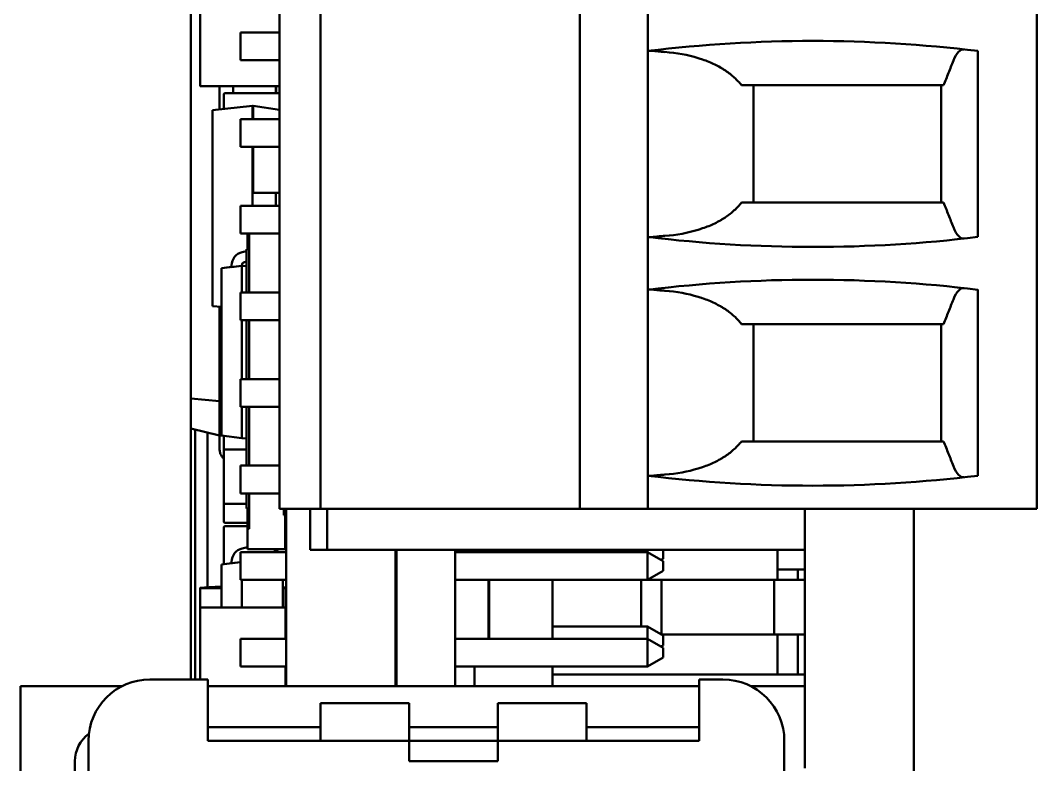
# Model space of a CAD drawing. Header units: millimetres. Extents: x 3118 to 4801, y 919 to 1849.
# Drawn here: x 3464.96 to 3479.86, y 1563.78 to 1574.69 of the extents above; entities that cross this region are included whole.
import ezdxf

# ---------------------------------------------------------------- set-up
doc = ezdxf.new("R2010")
doc.units = ezdxf.units.MM
doc.header["$LTSCALE"] = 1.8
doc.layers.add('외형선(ISO)', color=7, linetype='Continuous', lineweight=50)

msp = doc.modelspace()

# ---------------------------------------------------------------- linework, layer by layer
at = {"layer": '외형선(ISO)'}
for p, q in [((3468.76, 1567.527), (3468.76, 1581.727)), ((3469.36, 1567.527), (3469.36, 1581.727)), ((3473.16, 1567.527), (3473.16, 1581.727)), ((3474.16, 1581.727), (3474.16, 1567.527)), ((3479.86, 1581.727), (3479.86, 1567.527)), ((3467.46, 1581.527), (3467.46, 1565.027)), ((3467.595, 1574.968), (3467.595, 1573.728)), ((3468.76, 1574.511), (3468.186, 1574.511)), ((3468.186, 1574.511), (3468.76, 1574.511)), ((3468.186, 1574.511), (3468.186, 1574.105)), ((3468.186, 1574.511), (3468.186, 1574.511)), ((3468.186, 1574.511), (3468.76, 1574.511)), ((3468.76, 1574.511), (3468.186, 1574.511)), ((3468.186, 1574.511), (3468.186, 1574.511)), ((3468.186, 1574.511), (3468.186, 1574.511)), ((3478.995, 1574.241), (3478.995, 1571.514)), ((3468.76, 1574.105), (3468.186, 1574.105)), ((3468.76, 1573.723), (3467.6, 1573.723)), ((3467.881, 1573.723), (3467.881, 1573.384)), ((3467.945, 1573.607), (3467.945, 1573.607)), ((3467.945, 1573.391), (3467.945, 1573.607)), ((3468.76, 1573.623), (3467.961, 1573.623)), ((3467.961, 1573.623), (3468.76, 1573.623)), ((3467.961, 1573.623), (3467.961, 1573.623)), ((3468.76, 1573.623), (3467.961, 1573.623)), ((3467.961, 1573.623), (3467.961, 1573.623)), ((3468.081, 1573.723), (3468.081, 1573.623)), ((3468.706, 1573.723), (3468.706, 1573.623)), ((3468.708, 1573.623), (3468.708, 1573.723)), ((3475.71, 1572.017), (3475.71, 1573.737)), ((3478.46, 1572.017), (3478.46, 1573.737)), ((3467.777, 1573.373), (3468.361, 1573.437)), ((3468.361, 1573.437), (3467.777, 1573.372)), ((3467.777, 1573.372), (3467.777, 1573.373)), ((3467.777, 1570.501), (3467.777, 1573.372)), ((3468.374, 1573.437), (3468.361, 1573.437)), ((3468.361, 1573.437), (3468.361, 1573.241)), ((3468.361, 1573.437), (3468.374, 1573.437)), ((3468.361, 1573.437), (3468.361, 1573.437)), ((3468.374, 1573.437), (3468.76, 1573.377)), ((3468.374, 1573.437), (3468.374, 1573.241)), ((3468.374, 1573.437), (3468.374, 1573.437)), ((3468.76, 1573.377), (3468.374, 1573.437)), ((3468.76, 1573.241), (3468.186, 1573.241)), ((3468.186, 1573.241), (3468.76, 1573.241)), ((3468.186, 1573.241), (3468.186, 1572.835)), ((3468.186, 1573.241), (3468.186, 1573.241)), ((3468.186, 1573.241), (3468.76, 1573.241)), ((3468.76, 1573.241), (3468.186, 1573.241)), ((3468.186, 1573.241), (3468.186, 1573.241)), ((3468.186, 1573.241), (3468.186, 1573.241)), ((3468.76, 1572.835), (3468.186, 1572.835)), ((3468.361, 1572.835), (3468.361, 1572.162)), ((3468.374, 1572.835), (3468.374, 1572.162)), ((3468.374, 1572.162), (3468.361, 1572.162)), ((3468.361, 1571.971), (3468.361, 1572.162)), ((3468.511, 1572.162), (3468.374, 1572.162)), ((3468.76, 1572.162), (3468.707, 1572.162)), ((3468.707, 1571.971), (3468.707, 1572.162)), ((3468.76, 1571.971), (3468.186, 1571.971)), ((3468.186, 1571.971), (3468.76, 1571.971)), ((3468.186, 1571.971), (3468.186, 1571.565)), ((3468.186, 1571.971), (3468.186, 1571.971)), ((3468.186, 1571.971), (3468.76, 1571.971)), ((3468.76, 1571.971), (3468.186, 1571.971)), ((3468.186, 1571.971), (3468.186, 1571.971)), ((3468.186, 1571.971), (3468.186, 1571.971)), ((3468.76, 1571.565), (3468.186, 1571.565)), ((3468.292, 1571.565), (3468.292, 1571.335)), ((3468.312, 1571.335), (3468.312, 1571.565)), ((3468.213, 1571.292), (3468.277, 1571.306)), ((3468.213, 1571.292), (3468.277, 1571.306)), ((3468.213, 1571.292), (3468.277, 1571.306)), ((3468.213, 1571.291), (3468.277, 1571.305)), ((3468.213, 1571.291), (3468.277, 1571.305)), ((3468.213, 1571.291), (3468.277, 1571.305)), ((3468.213, 1571.291), (3468.277, 1571.305)), ((3468.213, 1571.291), (3468.277, 1571.305)), ((3468.277, 1571.335), (3468.292, 1571.335)), ((3468.312, 1571.335), (3468.277, 1571.335)), ((3468.277, 1571.335), (3468.277, 1570.701)), ((3468.277, 1571.335), (3468.277, 1571.335)), ((3468.292, 1571.335), (3468.312, 1571.335)), ((3468.312, 1570.701), (3468.312, 1571.335)), ((3467.907, 1571.055), (3468.207, 1571.092)), ((3467.907, 1571.055), (3468.057, 1571.074)), ((3468.057, 1571.096), (3468.057, 1571.096)), ((3468.057, 1571.073), (3468.057, 1571.096)), ((3468.057, 1571.096), (3468.057, 1571.096)), ((3468.057, 1571.096), (3468.057, 1571.096)), ((3468.057, 1571.096), (3468.057, 1571.096)), ((3468.057, 1571.096), (3468.057, 1571.096)), ((3468.057, 1571.096), (3468.057, 1571.096)), ((3468.057, 1571.096), (3468.057, 1571.096)), ((3468.057, 1571.073), (3468.207, 1571.092)), ((3468.207, 1571.092), (3468.207, 1571.096)), ((3468.207, 1571.092), (3468.207, 1571.092)), ((3468.277, 1571.084), (3468.207, 1571.092)), ((3468.277, 1571.083), (3468.207, 1571.092)), ((3468.207, 1571.092), (3468.207, 1570.701)), ((3468.246, 1571.145), (3468.277, 1571.152)), ((3467.907, 1568.602), (3467.907, 1571.055)), ((3467.907, 1571.055), (3467.907, 1571.055)), ((3468.76, 1570.701), (3468.186, 1570.701)), ((3468.186, 1570.701), (3468.76, 1570.701)), ((3468.186, 1570.701), (3468.186, 1570.295)), ((3468.186, 1570.701), (3468.186, 1570.701)), ((3468.186, 1570.701), (3468.76, 1570.701)), ((3468.76, 1570.701), (3468.186, 1570.701)), ((3468.186, 1570.701), (3468.186, 1570.701)), ((3468.186, 1570.701), (3468.186, 1570.701)), ((3478.995, 1570.741), (3478.995, 1568.014)), ((3467.777, 1570.501), (3467.907, 1570.487)), ((3467.881, 1570.49), (3467.881, 1570.481)), ((3467.881, 1570.23), (3467.881, 1570.48)), ((3467.884, 1570.487), (3467.884, 1570.488)), ((3467.881, 1570.229), (3467.881, 1569.981)), ((3468.76, 1570.295), (3468.186, 1570.295)), ((3468.207, 1570.295), (3468.207, 1569.431)), ((3468.277, 1570.295), (3468.277, 1569.431)), ((3468.312, 1569.431), (3468.312, 1570.295)), ((3475.71, 1568.517), (3475.71, 1570.237)), ((3478.46, 1568.517), (3478.46, 1570.237)), ((3467.881, 1569.73), (3467.881, 1569.98)), ((3467.884, 1569.987), (3467.884, 1569.988)), ((3467.881, 1569.729), (3467.881, 1569.105)), ((3468.76, 1569.431), (3468.186, 1569.431)), ((3468.186, 1569.431), (3468.76, 1569.431)), ((3468.186, 1569.431), (3468.186, 1569.025)), ((3468.186, 1569.431), (3468.186, 1569.431)), ((3468.186, 1569.431), (3468.76, 1569.431)), ((3468.76, 1569.431), (3468.186, 1569.431)), ((3468.186, 1569.431), (3468.186, 1569.431)), ((3468.186, 1569.431), (3468.186, 1569.431)), ((3467.881, 1569.105), (3467.46, 1569.147)), ((3467.881, 1569.105), (3467.881, 1568.605)), ((3467.907, 1569.105), (3467.881, 1569.105)), ((3468.76, 1569.025), (3468.186, 1569.025)), ((3468.207, 1569.025), (3468.207, 1568.565)), ((3468.277, 1569.025), (3468.277, 1568.161)), ((3468.312, 1568.161), (3468.312, 1569.025)), ((3467.881, 1568.605), (3467.46, 1568.707)), ((3467.523, 1568.692), (3467.523, 1565.027)), ((3467.703, 1566.376), (3467.703, 1568.648)), ((3467.881, 1568.605), (3467.907, 1568.605)), ((3467.881, 1568.405), (3467.881, 1568.605)), ((3468.207, 1568.565), (3467.907, 1568.602)), ((3467.945, 1568.384), (3467.945, 1568.598)), ((3468.207, 1568.565), (3468.277, 1568.557)), ((3467.945, 1568.384), (3467.945, 1568.384)), ((3467.945, 1567.616), (3467.945, 1568.384)), ((3468.277, 1568.4), (3467.961, 1568.4)), ((3467.961, 1568.4), (3468.277, 1568.4)), ((3467.961, 1568.4), (3467.961, 1568.4)), ((3468.277, 1568.4), (3467.961, 1568.4)), ((3467.961, 1568.4), (3467.961, 1568.4)), ((3468.76, 1568.161), (3468.186, 1568.161)), ((3468.186, 1568.161), (3468.76, 1568.161)), ((3468.186, 1568.161), (3468.186, 1567.755)), ((3468.186, 1568.161), (3468.186, 1568.161)), ((3468.186, 1568.161), (3468.76, 1568.161)), ((3468.76, 1568.161), (3468.186, 1568.161)), ((3468.186, 1568.161), (3468.186, 1568.161)), ((3468.186, 1568.161), (3468.186, 1568.161)), ((3468.76, 1567.755), (3468.186, 1567.755)), ((3468.277, 1567.755), (3468.277, 1567.535)), ((3468.312, 1567.535), (3468.312, 1567.755)), ((3467.945, 1567.339), (3467.945, 1567.616)), ((3467.961, 1567.6), (3468.277, 1567.6)), ((3468.277, 1567.535), (3468.312, 1567.535)), ((3468.292, 1567.235), (3468.292, 1567.535)), ((3468.312, 1567.235), (3468.312, 1567.535)), ((3468.76, 1567.527), (3469.06, 1567.527)), ((3468.822, 1567.527), (3468.822, 1567.435)), ((3468.857, 1564.927), (3468.857, 1567.527)), ((3469.06, 1567.527), (3469.36, 1567.527)), ((3469.21, 1566.927), (3469.21, 1567.527)), ((3469.36, 1567.527), (3473.16, 1567.527)), ((3469.46, 1566.927), (3469.46, 1567.527)), ((3473.16, 1567.527), (3473.66, 1567.527)), ((3473.66, 1567.527), (3473.86, 1567.527)), ((3473.86, 1567.527), (3474.16, 1567.527)), ((3474.16, 1567.527), (3479.86, 1567.527)), ((3476.46, 1567.527), (3476.46, 1566.927)), ((3478.06, 1567.527), (3478.06, 1550.527)), ((3468.842, 1567.435), (3468.822, 1567.435)), ((3468.842, 1567.435), (3468.822, 1567.435)), ((3468.842, 1567.435), (3468.842, 1567.435)), ((3468.842, 1567.435), (3468.842, 1566.935)), ((3467.945, 1567.258), (3467.945, 1567.258)), ((3467.945, 1566.717), (3467.945, 1567.258)), ((3468.292, 1567.323), (3467.961, 1567.323)), ((3468.292, 1567.274), (3467.961, 1567.274)), ((3467.961, 1567.274), (3468.292, 1567.274)), ((3467.961, 1567.274), (3467.961, 1567.274)), ((3468.292, 1567.274), (3467.961, 1567.274)), ((3467.961, 1567.274), (3467.961, 1567.274)), ((3468.292, 1567.235), (3468.312, 1567.235)), ((3468.292, 1567.235), (3468.292, 1566.935)), ((3468.292, 1567.235), (3468.312, 1567.235)), ((3468.292, 1567.235), (3468.292, 1567.235)), ((3468.842, 1567.327), (3468.857, 1567.325)), ((3468.842, 1567.327), (3468.857, 1567.325)), ((3468.842, 1567.327), (3468.857, 1567.325)), ((3468.842, 1567.327), (3468.857, 1567.325)), ((3468.842, 1567.327), (3468.857, 1567.325)), ((3468.842, 1567.327), (3468.857, 1567.325)), ((3468.842, 1567.327), (3468.857, 1567.325)), ((3468.842, 1567.327), (3468.857, 1567.325)), ((3468.842, 1567.216), (3468.857, 1567.325)), ((3468.857, 1567.325), (3468.857, 1567.325)), ((3468.857, 1567.325), (3468.857, 1567.325)), ((3468.857, 1567.325), (3468.857, 1567.325)), ((3468.857, 1566.891), (3468.186, 1566.891)), ((3468.186, 1566.891), (3468.857, 1566.891)), ((3468.186, 1566.891), (3468.186, 1566.485)), ((3468.186, 1566.891), (3468.186, 1566.891)), ((3468.186, 1566.891), (3468.857, 1566.891)), ((3468.857, 1566.891), (3468.186, 1566.891)), ((3468.186, 1566.891), (3468.186, 1566.891)), ((3468.186, 1566.891), (3468.186, 1566.891)), ((3468.213, 1566.948), (3468.292, 1566.966)), ((3468.213, 1566.948), (3468.292, 1566.966)), ((3468.213, 1566.948), (3468.292, 1566.965)), ((3468.213, 1566.948), (3468.292, 1566.965)), ((3468.213, 1566.948), (3468.292, 1566.965)), ((3468.213, 1566.948), (3468.292, 1566.965)), ((3468.213, 1566.948), (3468.292, 1566.965)), ((3468.213, 1566.948), (3468.292, 1566.965)), ((3468.292, 1566.935), (3468.842, 1566.935)), ((3468.651, 1566.891), (3468.665, 1566.895)), ((3469.21, 1566.927), (3469.46, 1566.927)), ((3469.46, 1566.927), (3469.56, 1566.927)), ((3469.56, 1566.927), (3476.46, 1566.927)), ((3470.46, 1564.927), (3470.46, 1566.927)), ((3470.472, 1566.891), (3470.46, 1566.891)), ((3470.46, 1566.891), (3470.472, 1566.891)), ((3470.46, 1566.891), (3470.472, 1566.891)), ((3470.472, 1566.891), (3470.46, 1566.891)), ((3470.472, 1566.927), (3470.472, 1564.927)), ((3471.335, 1566.927), (3471.335, 1564.927)), ((3471.335, 1566.894), (3471.516, 1566.894)), ((3471.516, 1566.894), (3471.335, 1566.894)), ((3471.335, 1566.891), (3474.155, 1566.891)), ((3474.155, 1566.891), (3471.335, 1566.891)), ((3471.335, 1566.891), (3474.155, 1566.891)), ((3474.155, 1566.891), (3471.335, 1566.891)), ((3471.618, 1566.927), (3471.618, 1566.894)), ((3471.618, 1566.894), (3471.831, 1566.894)), ((3471.831, 1566.894), (3471.821, 1566.894)), ((3471.821, 1566.891), (3471.821, 1566.894)), ((3471.831, 1566.891), (3471.831, 1566.894)), ((3472.761, 1566.927), (3472.761, 1566.891)), ((3474.155, 1566.927), (3474.155, 1566.891)), ((3474.155, 1566.891), (3474.155, 1566.485)), ((3474.155, 1566.891), (3474.383, 1566.759)), ((3474.383, 1566.759), (3474.155, 1566.891)), ((3474.155, 1566.891), (3474.155, 1566.891)), ((3474.155, 1566.891), (3474.383, 1566.759)), ((3474.155, 1566.891), (3474.155, 1566.891)), ((3474.155, 1566.891), (3474.155, 1566.891)), ((3474.383, 1566.759), (3474.155, 1566.891)), ((3474.383, 1566.927), (3474.383, 1566.796)), ((3476.06, 1566.927), (3476.06, 1566.487)), ((3476.46, 1564.927), (3476.46, 1566.927)), ((3467.907, 1566.711), (3468.186, 1566.746)), ((3468.057, 1566.753), (3468.057, 1566.753)), ((3468.057, 1566.73), (3468.057, 1566.753)), ((3468.057, 1566.753), (3468.057, 1566.753)), ((3468.057, 1566.753), (3468.057, 1566.753)), ((3468.057, 1566.753), (3468.057, 1566.753)), ((3468.057, 1566.753), (3468.057, 1566.753)), ((3468.057, 1566.753), (3468.057, 1566.753)), ((3468.057, 1566.753), (3468.057, 1566.753)), ((3468.057, 1566.73), (3468.186, 1566.746)), ((3474.383, 1566.796), (3474.352, 1566.778)), ((3474.383, 1566.759), (3474.383, 1566.759)), ((3474.383, 1566.759), (3474.383, 1566.759)), ((3474.383, 1566.759), (3474.383, 1566.617)), ((3474.383, 1566.759), (3474.383, 1566.759)), ((3467.907, 1566.712), (3468.057, 1566.73)), ((3467.907, 1566.711), (3467.907, 1566.712)), ((3467.907, 1566.083), (3467.907, 1566.711)), ((3474.383, 1566.617), (3474.155, 1566.485)), ((3476.06, 1566.637), (3476.46, 1566.637)), ((3476.36, 1566.487), (3476.36, 1566.637)), ((3468.857, 1566.485), (3468.186, 1566.485)), ((3468.207, 1566.485), (3468.207, 1566.083)), ((3468.807, 1566.083), (3468.807, 1566.485)), ((3470.472, 1566.485), (3470.46, 1566.485)), ((3474.155, 1566.485), (3471.335, 1566.485)), ((3471.821, 1565.621), (3471.821, 1566.485)), ((3471.831, 1565.621), (3471.831, 1566.485)), ((3472.761, 1566.485), (3472.761, 1565.621)), ((3474.06, 1566.485), (3474.06, 1565.801)), ((3474.36, 1566.487), (3474.159, 1566.487)), ((3474.36, 1566.487), (3475.11, 1566.487)), ((3474.36, 1566.487), (3474.36, 1565.687)), ((3476.01, 1566.487), (3475.11, 1566.487)), ((3476.01, 1566.487), (3476.01, 1565.687)), ((3476.01, 1566.487), (3476.46, 1566.487)), ((3467.595, 1566.363), (3467.595, 1566.363)), ((3467.595, 1566.363), (3467.595, 1566.078)), ((3467.6, 1566.363), (3467.907, 1566.363)), ((3468.857, 1566.375), (3468.807, 1566.375)), ((3468.807, 1566.363), (3468.84, 1566.363)), ((3468.845, 1566.363), (3468.845, 1566.363)), ((3468.845, 1566.078), (3468.845, 1566.363)), ((3468.807, 1566.15), (3468.808, 1566.15)), ((3468.808, 1566.083), (3468.808, 1566.15)), ((3468.808, 1566.15), (3468.808, 1566.15)), ((3467.595, 1566.078), (3467.595, 1565.027)), ((3468.84, 1566.083), (3467.6, 1566.083)), ((3467.6, 1566.083), (3467.6, 1566.083)), ((3467.6, 1566.083), (3468.84, 1566.083)), ((3468.84, 1566.083), (3468.84, 1566.083)), ((3468.845, 1565.621), (3468.845, 1566.078)), ((3472.761, 1565.801), (3474.155, 1565.801)), ((3474.155, 1565.801), (3472.761, 1565.801)), ((3472.761, 1565.801), (3474.155, 1565.801)), ((3474.155, 1565.801), (3472.761, 1565.801)), ((3474.155, 1565.801), (3474.155, 1565.621)), ((3474.155, 1565.801), (3474.155, 1565.801)), ((3474.155, 1565.801), (3474.383, 1565.669)), ((3474.155, 1565.801), (3474.155, 1565.801)), ((3474.155, 1565.801), (3474.383, 1565.669)), ((3474.383, 1565.669), (3474.155, 1565.801)), ((3474.383, 1565.669), (3474.155, 1565.801)), ((3474.155, 1565.801), (3474.155, 1565.801)), ((3468.857, 1565.621), (3468.186, 1565.621)), ((3468.186, 1565.621), (3468.186, 1565.215)), ((3468.186, 1565.621), (3468.186, 1565.621)), ((3468.186, 1565.621), (3468.857, 1565.621)), ((3468.186, 1565.621), (3468.186, 1565.621)), ((3468.186, 1565.621), (3468.857, 1565.621)), ((3468.857, 1565.621), (3468.186, 1565.621)), ((3468.186, 1565.621), (3468.186, 1565.621)), ((3470.472, 1565.621), (3470.46, 1565.621)), ((3470.46, 1565.621), (3470.472, 1565.621)), ((3470.46, 1565.621), (3470.472, 1565.621)), ((3470.472, 1565.621), (3470.46, 1565.621)), ((3471.335, 1565.621), (3474.155, 1565.621)), ((3474.155, 1565.621), (3471.335, 1565.621)), ((3471.335, 1565.621), (3474.155, 1565.621)), ((3474.155, 1565.621), (3471.335, 1565.621)), ((3474.155, 1565.621), (3474.155, 1565.215)), ((3474.155, 1565.621), (3474.383, 1565.489)), ((3474.155, 1565.621), (3474.155, 1565.621)), ((3474.383, 1565.489), (3474.155, 1565.621)), ((3474.155, 1565.621), (3474.155, 1565.621)), ((3474.155, 1565.621), (3474.383, 1565.489)), ((3474.155, 1565.621), (3474.155, 1565.621)), ((3474.383, 1565.489), (3474.155, 1565.621)), ((3474.352, 1565.687), (3474.36, 1565.687)), ((3474.36, 1565.687), (3475.11, 1565.687)), ((3474.383, 1565.669), (3474.383, 1565.669)), ((3474.383, 1565.669), (3474.383, 1565.669)), ((3474.383, 1565.669), (3474.383, 1565.669)), ((3474.383, 1565.669), (3474.383, 1565.526)), ((3476.01, 1565.687), (3475.11, 1565.687)), ((3476.46, 1565.687), (3476.01, 1565.687)), ((3476.06, 1565.687), (3476.06, 1565.097)), ((3476.36, 1565.122), (3476.36, 1565.687)), ((3474.383, 1565.526), (3474.352, 1565.508)), ((3474.383, 1565.489), (3474.383, 1565.489)), ((3474.383, 1565.489), (3474.383, 1565.489)), ((3474.383, 1565.489), (3474.383, 1565.489)), ((3474.383, 1565.489), (3474.383, 1565.347)), ((3474.383, 1565.347), (3474.155, 1565.215)), ((3468.857, 1565.215), (3468.186, 1565.215)), ((3468.845, 1564.927), (3468.845, 1565.215)), ((3470.472, 1565.215), (3470.46, 1565.215)), ((3470.472, 1565.097), (3470.46, 1565.097)), ((3474.155, 1565.215), (3471.335, 1565.215)), ((3471.618, 1565.215), (3471.618, 1564.927)), ((3472.761, 1565.215), (3472.761, 1564.927)), ((3476.46, 1565.097), (3472.761, 1565.097)), ((3467.71, 1565.027), (3466.86, 1565.027)), ((3467.71, 1565.027), (3467.71, 1564.127)), ((3475.26, 1565.027), (3474.91, 1565.027)), ((3474.91, 1565.027), (3474.91, 1564.127)), ((3464.96, 1564.927), (3466.447, 1564.927)), ((3464.96, 1561.652), (3464.96, 1564.927)), ((3467.71, 1564.927), (3468.51, 1564.927)), ((3468.51, 1564.927), (3474.31, 1564.927)), ((3474.31, 1564.927), (3474.91, 1564.927)), ((3475.672, 1564.927), (3476.46, 1564.927)), ((3476.46, 1563.727), (3476.46, 1564.927)), ((3469.36, 1564.677), (3470.66, 1564.677)), ((3469.36, 1564.127), (3469.36, 1564.677)), ((3470.66, 1564.677), (3470.66, 1564.127)), ((3471.96, 1564.127), (3471.96, 1564.677)), ((3471.96, 1564.677), (3473.26, 1564.677)), ((3473.26, 1564.677), (3473.26, 1564.127)), ((3468.51, 1564.327), (3467.71, 1564.327)), ((3468.51, 1564.327), (3469.36, 1564.327)), ((3470.66, 1564.327), (3471.96, 1564.327)), ((3473.26, 1564.327), (3474.31, 1564.327)), ((3474.91, 1564.327), (3474.31, 1564.327)), ((3465.96, 1561.977), (3465.96, 1564.127)), ((3467.71, 1564.127), (3470.66, 1564.127)), ((3470.66, 1564.127), (3471.96, 1564.127)), ((3470.66, 1564.127), (3470.66, 1563.827)), ((3471.96, 1564.127), (3474.91, 1564.127)), ((3471.96, 1563.827), (3471.96, 1564.127)), ((3476.16, 1564.127), (3476.16, 1562.927)), ((3465.76, 1563.827), (3465.76, 1563.327)), ((3470.66, 1563.827), (3471.96, 1563.827))]:
    msp.add_line(p, q, dxfattribs=at)
for centre, radius, start, end in [((3476.58, 1554.387), 20, 83.062, 96.9498), ((3467.961, 1573.607), 0.016, 90, 180), ((3467.961, 1573.607), 0.016, 90, 180), ((3476.58, 1591.367), 20, 263.0502, 276.938), ((3468.257, 1571.096), 0.2, 102.5361, 180), ((3468.257, 1571.096), 0.2, 102.5361, 180), ((3468.257, 1571.096), 0.2, 102.5361, 180), ((3468.257, 1571.096), 0.2, 102.5361, 180), ((3468.257, 1571.096), 0.2, 102.5361, 180), ((3468.257, 1571.096), 0.2, 102.5361, 180), ((3468.257, 1571.096), 0.2, 102.5361, 180), ((3468.257, 1571.096), 0.2, 102.5361, 180), ((3468.257, 1571.096), 0.05, 102.5361, 180), ((3476.58, 1550.887), 20, 83.062, 96.9498), ((3467.891, 1570.48), 0.01, 134.6371, 179.9989), ((3467.891, 1569.98), 0.01, 134.6371, 179.9989), ((3467.961, 1568.384), 0.016, 90, 180), ((3467.961, 1568.384), 0.016, 90, 180), ((3476.58, 1587.867), 20, 263.0502, 276.938), ((3467.961, 1567.616), 0.016, 180, 270), ((3467.961, 1567.339), 0.016, 180, 270), ((3467.961, 1567.258), 0.016, 90, 180), ((3467.961, 1567.258), 0.016, 90, 180), ((3468.257, 1566.753), 0.2, 102.5361, 180), ((3468.257, 1566.753), 0.2, 102.5361, 180), ((3468.257, 1566.753), 0.2, 102.5361, 180), ((3468.257, 1566.753), 0.2, 102.5361, 180), ((3468.257, 1566.753), 0.2, 102.5361, 180), ((3468.257, 1566.753), 0.2, 102.5361, 180), ((3468.257, 1566.753), 0.2, 102.5361, 180), ((3468.257, 1566.753), 0.2, 102.5361, 180), ((3468.622, 1567.09), 0.2, 282.5361, 309.1219), ((3476.31, 1565.122), 0.05, 330, 0), ((3466.86, 1564.127), 0.9, 90, 180), ((3475.26, 1564.127), 0.9, 0, 90), ((3466.26, 1563.827), 0.5, 126.0029, 180)]:
    msp.add_arc(centre, radius, start, end, dxfattribs=at)
for centre, major_axis, ratio, start_param, end_param in [((3473.999, 1573.116), (-1.662, -0.285), 0.648616, 4.035739, 4.353534), ((3478.792, 1573.257), (-0.008, 1.007), 0.265469, 6.251531, 6.862917), ((3467.331, 1554.387), (-22.877, 0), 0.914642, 4.372426, 4.375396), ((3478.792, 1572.497), (-0.008, -1.007), 0.265469, 5.703454, 6.31484), ((3473.999, 1572.639), (-1.662, 0.285), 0.648616, 1.929651, 2.247447), ((3467.331, 1591.367), (-22.877, 0), 0.914642, 1.907789, 1.910759), ((3478.792, 1569.757), (-0.008, 1.007), 0.265469, 6.251531, 6.862917), ((3473.999, 1569.616), (-1.662, -0.285), 0.648616, 4.035739, 4.353534), ((3467.331, 1550.887), (-22.877, 0), 0.914642, 4.372426, 4.375396), ((3473.999, 1569.139), (-1.662, 0.285), 0.648616, 1.929651, 2.247447), ((3467.331, 1587.867), (-22.877, 0), 0.914642, 1.907789, 1.910759), ((3478.792, 1568.997), (-0.008, -1.007), 0.265469, 5.703454, 6.31484), ((3471.516, 1566.894), (0.102, 0), 0.00019, 4.712389, 6.283185), ((3471.516, 1566.894), (0.305, 0), 0.00019, 4.712389, 6.283185), ((3222.681, 1315.281), (246.159, 251.087), 0.000131, 0.000149, 0.00164)]:
    msp.add_ellipse(centre, major_axis=major_axis, ratio=ratio, start_param=start_param, end_param=end_param, dxfattribs=at)
for points, knots in [([(3474.41, 1574.225), (3474.396, 1574.226), (3474.382, 1574.227), (3474.369, 1574.228), (3474.363, 1574.229), (3474.357, 1574.229), (3474.35, 1574.23), (3474.344, 1574.23), (3474.338, 1574.231), (3474.332, 1574.232), (3474.32, 1574.233), (3474.309, 1574.234), (3474.298, 1574.235), (3474.287, 1574.236), (3474.276, 1574.238), (3474.266, 1574.239), (3474.256, 1574.24), (3474.247, 1574.24), (3474.239, 1574.241), (3474.234, 1574.242), (3474.23, 1574.242), (3474.226, 1574.242), (3474.222, 1574.243), (3474.219, 1574.243), (3474.215, 1574.243), (3474.208, 1574.243), (3474.201, 1574.244), (3474.195, 1574.244), (3474.189, 1574.244), (3474.184, 1574.243), (3474.18, 1574.243)], [0.125716, 0.125716, 0.125716, 0.125716, 0.1735105, 0.1735105, 0.1735105, 0.1972868, 0.1972868, 0.1972868, 0.2211022, 0.2211022, 0.2211022, 0.2689459, 0.2689459, 0.2689459, 0.3168849, 0.3168849, 0.3168849, 0.3646899, 0.3646899, 0.3646899, 0.3884782, 0.3884782, 0.3884782, 0.4122764, 0.4122764, 0.4122764, 0.46011, 0.46011, 0.46011, 0.5080516, 0.5080516, 0.5080516, 0.5080516]), ([(3474.96, 1574.114), (3474.991, 1574.104), (3475.023, 1574.093), (3475.053, 1574.08), (3475.083, 1574.068), (3475.112, 1574.055), (3475.14, 1574.042), (3475.168, 1574.028), (3475.196, 1574.014), (3475.222, 1573.999), (3475.235, 1573.992), (3475.247, 1573.984), (3475.26, 1573.976), (3475.272, 1573.969), (3475.284, 1573.961), (3475.296, 1573.953), (3475.32, 1573.937), (3475.343, 1573.92), (3475.365, 1573.903), (3475.387, 1573.886), (3475.407, 1573.868), (3475.427, 1573.85), (3475.447, 1573.832), (3475.466, 1573.814), (3475.483, 1573.795), (3475.501, 1573.776), (3475.517, 1573.757), (3475.533, 1573.737)], [0.1451984, 0.1451984, 0.1451984, 0.1451984, 0.2603351, 0.2603351, 0.2603351, 0.3755929, 0.3755929, 0.3755929, 0.4905301, 0.4905301, 0.4905301, 0.5477255, 0.5477255, 0.5477255, 0.6048945, 0.6048945, 0.6048945, 0.7195328, 0.7195328, 0.7195328, 0.8344442, 0.8344442, 0.8344442, 0.9494087, 0.9494087, 0.9494087, 1.0641462, 1.0641462, 1.0641462, 1.0641462]), ([(3478.639, 1574.099), (3478.627, 1574.069), (3478.615, 1574.039), (3478.603, 1574.009), (3478.591, 1573.979), (3478.579, 1573.948), (3478.567, 1573.918), (3478.555, 1573.888), (3478.544, 1573.858), (3478.532, 1573.828), (3478.52, 1573.798), (3478.508, 1573.767), (3478.496, 1573.737)], [27.3487746, 27.3487746, 27.3487746, 27.3487746, 27.5141397, 27.5141397, 27.5141397, 27.6795053, 27.6795053, 27.6795053, 27.8448716, 27.8448716, 27.8448716, 28.0102384, 28.0102384, 28.0102384, 28.0102384]), ([(3467.595, 1573.728), (3467.595, 1573.728), (3467.595, 1573.728), (3467.595, 1573.728), (3467.595, 1573.726), (3467.597, 1573.723), (3467.6, 1573.723)], [-0.0000046349, -0.0000046349, -0.0000046349, -0.0000046349, 0.0000103556, 0.0000103556, 0.0000103556, 0.0009547571, 0.0009547571, 0.0009547571, 0.0009547571]), ([(3475.533, 1572.017), (3475.517, 1571.998), (3475.501, 1571.979), (3475.483, 1571.96), (3475.466, 1571.941), (3475.447, 1571.922), (3475.427, 1571.904), (3475.407, 1571.886), (3475.387, 1571.869), (3475.365, 1571.851), (3475.343, 1571.834), (3475.32, 1571.818), (3475.296, 1571.802), (3475.284, 1571.794), (3475.272, 1571.786), (3475.26, 1571.778), (3475.247, 1571.77), (3475.235, 1571.763), (3475.222, 1571.755), (3475.196, 1571.74), (3475.168, 1571.726), (3475.14, 1571.713), (3475.112, 1571.699), (3475.083, 1571.686), (3475.053, 1571.674), (3475.023, 1571.662), (3474.991, 1571.651), (3474.96, 1571.64)], [0.5896293, 0.5896293, 0.5896293, 0.5896293, 0.7043669, 0.7043669, 0.7043669, 0.8193314, 0.8193314, 0.8193314, 0.9342428, 0.9342428, 0.9342428, 1.048881, 1.048881, 1.048881, 1.1060499, 1.1060499, 1.1060499, 1.1632454, 1.1632454, 1.1632454, 1.2781827, 1.2781827, 1.2781827, 1.3934405, 1.3934405, 1.3934405, 1.5085772, 1.5085772, 1.5085772, 1.5085772]), ([(3478.496, 1572.017), (3478.508, 1571.987), (3478.52, 1571.957), (3478.532, 1571.927), (3478.544, 1571.897), (3478.555, 1571.866), (3478.567, 1571.836), (3478.579, 1571.806), (3478.591, 1571.776), (3478.603, 1571.746), (3478.615, 1571.716), (3478.627, 1571.686), (3478.639, 1571.655)], [11.3358505, 11.3358505, 11.3358505, 11.3358505, 11.5012174, 11.5012174, 11.5012174, 11.6665836, 11.6665836, 11.6665836, 11.8319493, 11.8319493, 11.8319493, 11.9973143, 11.9973143, 11.9973143, 11.9973143]), ([(3474.18, 1571.512), (3474.184, 1571.511), (3474.189, 1571.511), (3474.195, 1571.511), (3474.201, 1571.511), (3474.208, 1571.511), (3474.215, 1571.512), (3474.219, 1571.512), (3474.222, 1571.512), (3474.226, 1571.512), (3474.23, 1571.513), (3474.234, 1571.513), (3474.239, 1571.513), (3474.247, 1571.514), (3474.256, 1571.515), (3474.266, 1571.516), (3474.276, 1571.517), (3474.287, 1571.518), (3474.298, 1571.519), (3474.309, 1571.52), (3474.32, 1571.522), (3474.332, 1571.523), (3474.338, 1571.523), (3474.344, 1571.524), (3474.35, 1571.525), (3474.357, 1571.525), (3474.363, 1571.526), (3474.369, 1571.526), (3474.382, 1571.527), (3474.396, 1571.529), (3474.41, 1571.529)], [0.0672172, 0.0672172, 0.0672172, 0.0672172, 0.1151588, 0.1151588, 0.1151588, 0.1629924, 0.1629924, 0.1629924, 0.1867906, 0.1867906, 0.1867906, 0.2105789, 0.2105789, 0.2105789, 0.2583839, 0.2583839, 0.2583839, 0.3063229, 0.3063229, 0.3063229, 0.3541665, 0.3541665, 0.3541665, 0.377982, 0.377982, 0.377982, 0.4017583, 0.4017583, 0.4017583, 0.4495528, 0.4495528, 0.4495528, 0.4495528]), ([(3474.41, 1570.725), (3474.396, 1570.726), (3474.382, 1570.727), (3474.369, 1570.728), (3474.363, 1570.729), (3474.357, 1570.729), (3474.35, 1570.73), (3474.344, 1570.73), (3474.338, 1570.731), (3474.332, 1570.732), (3474.32, 1570.733), (3474.309, 1570.734), (3474.298, 1570.735), (3474.287, 1570.736), (3474.276, 1570.738), (3474.266, 1570.739), (3474.256, 1570.74), (3474.247, 1570.74), (3474.239, 1570.741), (3474.234, 1570.742), (3474.23, 1570.742), (3474.226, 1570.742), (3474.222, 1570.743), (3474.219, 1570.743), (3474.215, 1570.743), (3474.208, 1570.743), (3474.201, 1570.744), (3474.195, 1570.744), (3474.189, 1570.744), (3474.184, 1570.743), (3474.18, 1570.743)], [0.125716, 0.125716, 0.125716, 0.125716, 0.1735105, 0.1735105, 0.1735105, 0.1972868, 0.1972868, 0.1972868, 0.2211022, 0.2211022, 0.2211022, 0.2689459, 0.2689459, 0.2689459, 0.3168849, 0.3168849, 0.3168849, 0.3646899, 0.3646899, 0.3646899, 0.3884782, 0.3884782, 0.3884782, 0.4122764, 0.4122764, 0.4122764, 0.46011, 0.46011, 0.46011, 0.5080516, 0.5080516, 0.5080516, 0.5080516]), ([(3474.96, 1570.614), (3474.991, 1570.604), (3475.023, 1570.593), (3475.053, 1570.58), (3475.083, 1570.568), (3475.112, 1570.555), (3475.14, 1570.542), (3475.168, 1570.528), (3475.196, 1570.514), (3475.222, 1570.499), (3475.235, 1570.492), (3475.247, 1570.484), (3475.26, 1570.476), (3475.272, 1570.469), (3475.284, 1570.461), (3475.296, 1570.453), (3475.32, 1570.437), (3475.343, 1570.42), (3475.365, 1570.403), (3475.387, 1570.386), (3475.407, 1570.368), (3475.427, 1570.35), (3475.447, 1570.332), (3475.466, 1570.314), (3475.483, 1570.295), (3475.501, 1570.276), (3475.517, 1570.257), (3475.533, 1570.237)], [0.1451984, 0.1451984, 0.1451984, 0.1451984, 0.2603351, 0.2603351, 0.2603351, 0.3755929, 0.3755929, 0.3755929, 0.4905301, 0.4905301, 0.4905301, 0.5477255, 0.5477255, 0.5477255, 0.6048945, 0.6048945, 0.6048945, 0.7195328, 0.7195328, 0.7195328, 0.8344442, 0.8344442, 0.8344442, 0.9494087, 0.9494087, 0.9494087, 1.0641462, 1.0641462, 1.0641462, 1.0641462]), ([(3478.639, 1570.599), (3478.627, 1570.569), (3478.615, 1570.539), (3478.603, 1570.509), (3478.591, 1570.479), (3478.579, 1570.448), (3478.567, 1570.418), (3478.555, 1570.388), (3478.544, 1570.358), (3478.532, 1570.328), (3478.52, 1570.298), (3478.508, 1570.267), (3478.496, 1570.237)], [27.3487746, 27.3487746, 27.3487746, 27.3487746, 27.5141397, 27.5141397, 27.5141397, 27.6795053, 27.6795053, 27.6795053, 27.8448716, 27.8448716, 27.8448716, 28.0102384, 28.0102384, 28.0102384, 28.0102384]), ([(3467.907, 1570.22), (3467.905, 1570.22), (3467.903, 1570.22), (3467.895, 1570.22), (3467.892, 1570.22), (3467.891, 1570.22), (3467.891, 1570.22), (3467.891, 1570.22), (3467.891, 1570.22), (3467.89, 1570.22), (3467.89, 1570.22), (3467.89, 1570.22), (3467.89, 1570.22), (3467.89, 1570.22), (3467.89, 1570.22), (3467.889, 1570.22), (3467.889, 1570.221), (3467.887, 1570.221), (3467.886, 1570.221), (3467.885, 1570.222), (3467.884, 1570.223), (3467.882, 1570.225), (3467.882, 1570.226), (3467.881, 1570.228), (3467.881, 1570.229), (3467.881, 1570.23), (3467.881, 1570.23), (3467.881, 1570.23)], [0.016900929, 0.016900929, 0.016900929, 0.016900929, 0.018269437, 0.018269437, 0.024323591, 0.024323591, 0.024547196, 0.024547196, 0.02463135, 0.02463135, 0.024669831, 0.024669831, 0.024688959, 0.024688959, 0.024727596, 0.024727596, 0.024882854, 0.024882854, 0.025190796, 0.025190796, 0.025503067, 0.025503067, 0.025821849, 0.025821849, 0.02614048, 0.02614048, 0.026190805, 0.026190805, 0.026190805, 0.026190805]), ([(3467.907, 1569.72), (3467.905, 1569.72), (3467.903, 1569.72), (3467.895, 1569.72), (3467.892, 1569.72), (3467.891, 1569.72), (3467.891, 1569.72), (3467.891, 1569.72), (3467.891, 1569.72), (3467.89, 1569.72), (3467.89, 1569.72), (3467.89, 1569.72), (3467.89, 1569.72), (3467.89, 1569.72), (3467.89, 1569.72), (3467.889, 1569.72), (3467.889, 1569.721), (3467.887, 1569.721), (3467.886, 1569.721), (3467.885, 1569.722), (3467.884, 1569.723), (3467.882, 1569.725), (3467.882, 1569.726), (3467.881, 1569.728), (3467.881, 1569.729), (3467.881, 1569.73), (3467.881, 1569.73), (3467.881, 1569.73)], [0.016900932, 0.016900932, 0.016900932, 0.016900932, 0.018269437, 0.018269437, 0.024323591, 0.024323591, 0.024547196, 0.024547196, 0.02463135, 0.02463135, 0.024669831, 0.024669831, 0.024688959, 0.024688959, 0.024727596, 0.024727596, 0.024882854, 0.024882854, 0.025190796, 0.025190796, 0.025503067, 0.025503067, 0.025821849, 0.025821849, 0.02614048, 0.02614048, 0.026190805, 0.026190805, 0.026190805, 0.026190805]), ([(3467.945, 1568.259), (3467.943, 1568.26), (3467.941, 1568.262), (3467.927, 1568.276), (3467.917, 1568.29), (3467.899, 1568.32), (3467.892, 1568.336), (3467.883, 1568.37), (3467.881, 1568.388), (3467.881, 1568.405)], [5.4632099, 5.4632099, 5.4632099, 5.4632099, 5.4989384, 5.4989384, 5.760354, 5.760354, 6.0217697, 6.0217697, 6.2831853, 6.2831853, 6.2831853, 6.2831853]), ([(3475.533, 1568.517), (3475.517, 1568.498), (3475.501, 1568.479), (3475.483, 1568.46), (3475.466, 1568.441), (3475.447, 1568.422), (3475.427, 1568.404), (3475.407, 1568.386), (3475.387, 1568.369), (3475.365, 1568.351), (3475.343, 1568.334), (3475.32, 1568.318), (3475.296, 1568.302), (3475.284, 1568.294), (3475.272, 1568.286), (3475.26, 1568.278), (3475.247, 1568.27), (3475.235, 1568.263), (3475.222, 1568.255), (3475.196, 1568.24), (3475.168, 1568.226), (3475.14, 1568.213), (3475.112, 1568.199), (3475.083, 1568.186), (3475.053, 1568.174), (3475.023, 1568.162), (3474.991, 1568.151), (3474.96, 1568.14)], [0.5896293, 0.5896293, 0.5896293, 0.5896293, 0.7043669, 0.7043669, 0.7043669, 0.8193314, 0.8193314, 0.8193314, 0.9342428, 0.9342428, 0.9342428, 1.048881, 1.048881, 1.048881, 1.1060499, 1.1060499, 1.1060499, 1.1632454, 1.1632454, 1.1632454, 1.2781827, 1.2781827, 1.2781827, 1.3934405, 1.3934405, 1.3934405, 1.5085772, 1.5085772, 1.5085772, 1.5085772]), ([(3478.496, 1568.517), (3478.508, 1568.487), (3478.52, 1568.457), (3478.532, 1568.427), (3478.544, 1568.397), (3478.555, 1568.366), (3478.567, 1568.336), (3478.579, 1568.306), (3478.591, 1568.276), (3478.603, 1568.246), (3478.615, 1568.216), (3478.627, 1568.186), (3478.639, 1568.155)], [11.3358505, 11.3358505, 11.3358505, 11.3358505, 11.5012174, 11.5012174, 11.5012174, 11.6665836, 11.6665836, 11.6665836, 11.8319493, 11.8319493, 11.8319493, 11.9973143, 11.9973143, 11.9973143, 11.9973143]), ([(3474.18, 1568.012), (3474.184, 1568.011), (3474.189, 1568.011), (3474.195, 1568.011), (3474.201, 1568.011), (3474.208, 1568.011), (3474.215, 1568.012), (3474.219, 1568.012), (3474.222, 1568.012), (3474.226, 1568.012), (3474.23, 1568.013), (3474.234, 1568.013), (3474.239, 1568.013), (3474.247, 1568.014), (3474.256, 1568.015), (3474.266, 1568.016), (3474.276, 1568.017), (3474.287, 1568.018), (3474.298, 1568.019), (3474.309, 1568.02), (3474.32, 1568.022), (3474.332, 1568.023), (3474.338, 1568.023), (3474.344, 1568.024), (3474.35, 1568.025), (3474.357, 1568.025), (3474.363, 1568.026), (3474.369, 1568.026), (3474.382, 1568.027), (3474.396, 1568.029), (3474.41, 1568.029)], [0.0672172, 0.0672172, 0.0672172, 0.0672172, 0.1151588, 0.1151588, 0.1151588, 0.1629924, 0.1629924, 0.1629924, 0.1867906, 0.1867906, 0.1867906, 0.2105789, 0.2105789, 0.2105789, 0.2583839, 0.2583839, 0.2583839, 0.3063229, 0.3063229, 0.3063229, 0.3541665, 0.3541665, 0.3541665, 0.377982, 0.377982, 0.377982, 0.4017583, 0.4017583, 0.4017583, 0.4495528, 0.4495528, 0.4495528, 0.4495528]), ([(3467.599, 1566.368), (3467.598, 1566.368), (3467.597, 1566.367), (3467.596, 1566.366), (3467.595, 1566.366), (3467.595, 1566.365), (3467.595, 1566.365), (3467.595, 1566.364), (3467.595, 1566.364), (3467.595, 1566.364), (3467.595, 1566.364), (3467.595, 1566.363), (3467.595, 1566.363), (3467.595, 1566.363), (3467.595, 1566.363), (3467.595, 1566.363), (3467.595, 1566.363), (3467.595, 1566.363), (3467.595, 1566.363), (3467.595, 1566.363), (3467.595, 1566.363), (3467.595, 1566.363)], [0.0000203812, 0.0000203812, 0.0000203812, 0.0000203812, 0.0004738719, 0.0004738719, 0.0004738719, 0.0007108064, 0.0007108064, 0.0007108064, 0.0008292737, 0.0008292737, 0.0008292737, 0.0008885073, 0.0008885073, 0.0008885073, 0.0009181242, 0.0009181242, 0.0009181242, 0.0009329326, 0.0009329326, 0.0009329326, 0.000947741, 0.000947741, 0.000947741, 0.000947741]), ([(3467.599, 1566.368), (3467.6, 1566.368), (3467.601, 1566.368), (3467.603, 1566.368), (3467.605, 1566.369), (3467.61, 1566.369), (3467.611, 1566.369), (3467.615, 1566.369), (3467.616, 1566.369), (3467.623, 1566.37), (3467.628, 1566.37), (3467.638, 1566.371), (3467.643, 1566.371), (3467.659, 1566.373), (3467.67, 1566.373), (3467.716, 1566.377), (3467.749, 1566.379), (3467.824, 1566.383), (3467.866, 1566.385), (3467.907, 1566.386)], [0, 0, 0, 0, 0.00393449, 0.00393449, 0.00690129, 0.00690129, 0.00770086, 0.00770086, 0.00849379, 0.00849379, 0.01010357, 0.01010357, 0.01168245, 0.01168245, 0.01507668, 0.01507668, 0.02524566, 0.02524566, 0.03762738, 0.03762738, 0.03762738, 0.03762738]), ([(3468.807, 1566.371), (3468.808, 1566.371), (3468.809, 1566.37), (3468.814, 1566.37), (3468.818, 1566.37), (3468.824, 1566.369), (3468.826, 1566.369), (3468.83, 1566.369), (3468.832, 1566.369), (3468.835, 1566.368), (3468.836, 1566.368), (3468.839, 1566.368), (3468.839, 1566.368), (3468.84, 1566.368)], [0.12774424, 0.12774424, 0.12774424, 0.12774424, 0.12809148, 0.12809148, 0.12945419, 0.12945419, 0.13024732, 0.13024732, 0.13184769, 0.13184769, 0.13342485, 0.13342485, 0.13781858, 0.13781858, 0.13781858, 0.13781858]), ([(3468.845, 1566.363), (3468.845, 1566.363), (3468.845, 1566.363), (3468.845, 1566.363), (3468.845, 1566.365), (3468.843, 1566.368), (3468.84, 1566.368)], [-0.0000046349, -0.0000046349, -0.0000046349, -0.0000046349, 0.0000103531, 0.0000103531, 0.0000103531, 0.0009343901, 0.0009343901, 0.0009343901, 0.0009343901]), ([(3467.6, 1566.083), (3467.598, 1566.083), (3467.597, 1566.082), (3467.596, 1566.081), (3467.595, 1566.08), (3467.595, 1566.08), (3467.595, 1566.079), (3467.595, 1566.079), (3467.595, 1566.079), (3467.595, 1566.079), (3467.595, 1566.078), (3467.595, 1566.078), (3467.595, 1566.078), (3467.595, 1566.078), (3467.595, 1566.078), (3467.595, 1566.078), (3467.595, 1566.078), (3467.595, 1566.078), (3467.595, 1566.078), (3467.595, 1566.078), (3467.595, 1566.078), (3467.595, 1566.078)], [0.0000000028, 0.0000000028, 0.0000000028, 0.0000000028, 0.0004738719, 0.0004738719, 0.0004738719, 0.0007108064, 0.0007108064, 0.0007108064, 0.0008292737, 0.0008292737, 0.0008292737, 0.0008885073, 0.0008885073, 0.0008885073, 0.0009181242, 0.0009181242, 0.0009181242, 0.0009329326, 0.0009329326, 0.0009329326, 0.000947741, 0.000947741, 0.000947741, 0.000947741]), ([(3468.845, 1566.078), (3468.845, 1566.078), (3468.845, 1566.078), (3468.845, 1566.078), (3468.845, 1566.08), (3468.843, 1566.083), (3468.84, 1566.083)], [-0.0000046349, -0.0000046349, -0.0000046349, -0.0000046349, 0.0000103531, 0.0000103531, 0.0000103531, 0.0009545967, 0.0009545967, 0.0009545967, 0.0009545967])]:
    msp.add_open_spline(points, degree=3, knots=knots, dxfattribs=at)
for points, weights in [([(3478.496, 1573.737), (3477.012, 1573.737), (3475.533, 1573.737)], [1.02770253116, 1.0315913874, 1.02946340223]), ([(3475.533, 1572.017), (3477.012, 1572.017), (3478.496, 1572.017)], [1.02946340223, 1.0315913874, 1.02770253116]), ([(3478.496, 1570.237), (3477.012, 1570.237), (3475.533, 1570.237)], [1.02770253116, 1.0315913874, 1.02946340223]), ([(3475.533, 1568.517), (3477.012, 1568.517), (3478.496, 1568.517)], [1.02946340223, 1.0315913874, 1.02770253116])]:
    msp.add_rational_spline(points, weights, degree=2, dxfattribs=at)
for points in [[(3468.707, 1572.162), (3468.707, 1572.162), (3468.362, 1572.162), (3468.361, 1572.162)], [(3468.511, 1572.162), (3468.522, 1572.162), (3468.661, 1572.162), (3468.76, 1572.162)]]:
    msp.add_open_spline(points, degree=3, dxfattribs=at)

doc.saveas('drawing.dxf')
